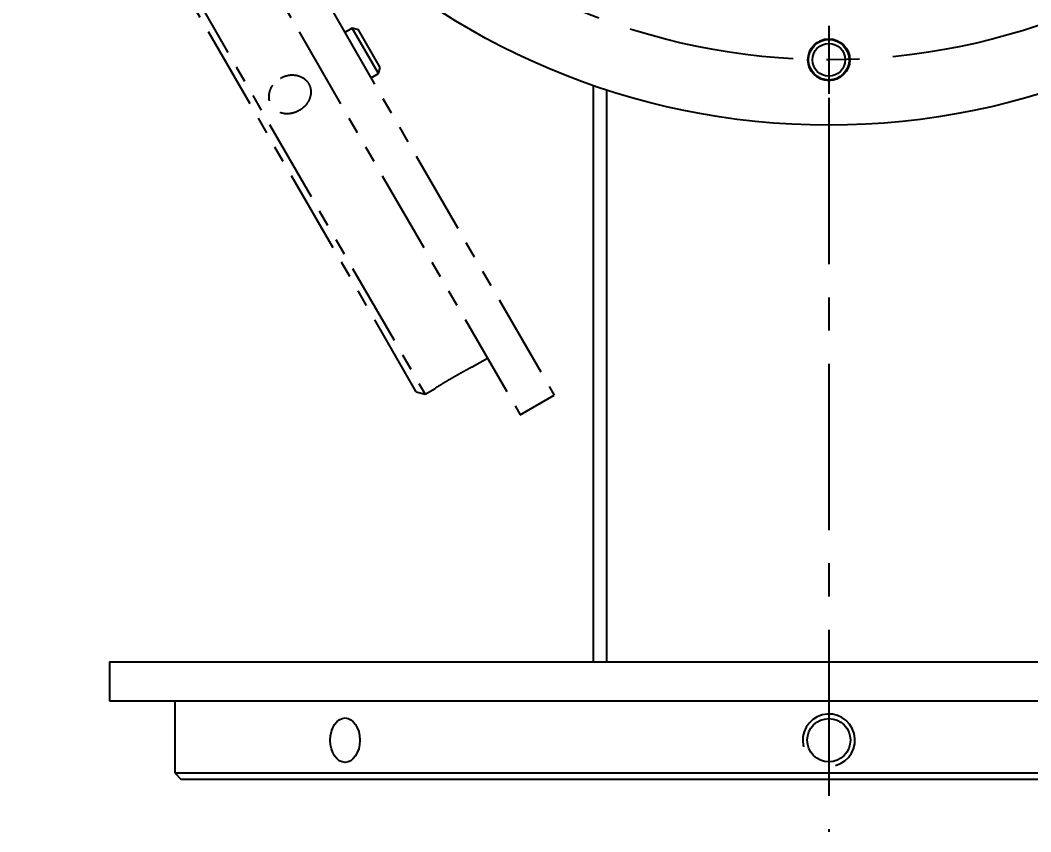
# Model space of a CAD drawing. Extents: x -151 to 841, y 0 to 594.
# Drawn here: x 98.2 to 175.4, y 188 to 250 of the extents above; entities that cross this region are included whole.
import ezdxf

# ---------------------------------------------------------------- set-up
doc = ezdxf.new("R2010")
doc.units = 0
doc.header["$PDSIZE"] = -1
doc.linetypes.add('CENTERX2', pattern=[20.32, 12.7, -2.54, 2.54, -2.54])
doc.linetypes.add('PHANTOM', pattern=[12.7, 6.35, -1.27, 1.27, -1.27, 1.27, -1.27])
doc.layers.get('0').update_dxf_attribs({"linetype": 'CONTINUOUS'})
doc.layers.get('DEFPOINTS').update_dxf_attribs({"linetype": 'CONTINUOUS'})
doc.layers.add('$TD_AUDIT_GENERATED__25B7_', color=1, linetype='CENTERX2')
doc.styles.add('$TD_AUDIT_GENERATED__25BE_', font='GOTHIC.TTF')
doc.dimstyles.new('$TD_AUDIT_GENERATED__5286_', dxfattribs={"dimtxt": 3, "dimasz": 2.5, "dimexe": 0.5, "dimexo": 0.3, "dimgap": 1, "dimtad": 1, "dimtoh": 1, "dimdec": 1, "dimzin": 12, "dimtxsty": '$TD_AUDIT_GENERATED__25BE_', "dimcen": 0.09, "dimclrd": 3, "dimclre": 3, "dimclrt": 3, "dimazin": 3, "dimtm": 1e-09, "dimtfac": 1, "dimtdec": 1, "dimtofl": 0, "dimtmove": 0, "dimatfit": 3})

# ---------------------------------------------------------------- blocks, each defined once
blk = doc.blocks.new('*U121')
at = {"layer": '$TD_AUDIT_GENERATED__25B7_'}
blk.add_line((-1.3, -2.252), (1.3, 2.252), dxfattribs=at)
blk = doc.blocks.new('*U122')
at = {"color": 0, "linetype": 'BYBLOCK', "rotation": 180}
blk.add_blockref('*U121', (151.744, 220.324), dxfattribs=at)
blk = doc.blocks.new('$TD_AUDIT_GENERATED__5047_')
at = {"color": 1, "linetype": 'PHANTOM'}
for p, q in [((17.701, 569.348), (15.103, 567.848)), ((17.701, 569.348), (72.701, 474.085)), ((15.103, 567.848), (70.103, 472.585)), ((17.603, 563.518), (16.432, 562.842)), ((13.594, 561.203), (12.84, 560.768)), ((12.84, 560.768), (12.657, 560.085)), ((62.157, 474.348), (12.657, 560.085)), ((12.84, 560.768), (62.84, 474.165)), ((32.264, 545.424), (31.701, 545.099)), ((32.742, 545.296), (32.264, 545.424)), ((34.264, 541.96), (32.264, 545.424)), ((34.392, 542.438), (32.742, 545.296)), ((34.264, 541.96), (34.392, 542.438)), ((33.701, 541.635), (34.264, 541.96)), ((39.328, 541.42), (36.067, 539.537)), ((56.067, 504.896), (36.067, 539.537)), ((38.514, 534.599), (37.951, 534.274)), ((38.992, 534.471), (38.514, 534.599)), ((40.514, 531.135), (38.514, 534.599)), ((40.514, 531.135), (40.642, 531.613)), ((39.951, 530.81), (40.514, 531.135)), ((51.014, 512.948), (50.451, 512.623)), ((51.492, 512.82), (51.014, 512.948)), ((53.014, 509.484), (51.014, 512.948)), ((53.014, 509.484), (53.142, 509.962)), ((52.451, 509.159), (53.014, 509.484)), ((56.067, 504.896), (59.328, 506.779)), ((57.264, 502.123), (56.701, 501.798)), ((57.742, 501.995), (57.264, 502.123)), ((59.264, 498.659), (57.264, 502.123)), ((59.392, 499.137), (57.742, 501.995)), ((59.264, 498.659), (59.392, 499.137)), ((58.701, 498.334), (59.264, 498.659)), ((66.432, 476.239), (67.603, 476.915)), ((62.157, 474.348), (62.84, 474.165)), ((62.84, 474.165), (63.594, 474.601)), ((70.103, 472.585), (72.701, 474.085))]:
    blk.add_line(p, q, dxfattribs=at)
for points, knots in [([(13.595, 561.203), (13.59, 561.2), (13.57, 561.189), (13.705, 561.262), (13.985, 561.413), (14.392, 561.638), (14.865, 561.905), (15.352, 562.188), (15.8, 562.454), (16.154, 562.67), (16.39, 562.816), (16.418, 562.833), (16.432, 562.841)], [0, 0, 0, 0, 0.036994, 0.14431, 0.251649, 0.359037, 0.466427, 0.573766, 0.681083, 0.788439, 0.895837, 1, 1, 1, 1]), ([(26.797, 541.593), (26.645, 541.487), (26.339, 541.275), (26.032, 540.818), (25.886, 540.321), (25.924, 539.824), (26.142, 539.387), (26.515, 539.057), (27.001, 538.874), (27.544, 538.857), (28.082, 539.012), (28.555, 539.321), (28.908, 539.749), (29.103, 540.247), (29.119, 540.757), (28.954, 541.221), (28.627, 541.586), (28.176, 541.812), (27.65, 541.872), (27.17, 541.782), (26.901, 541.646), (26.797, 541.593)], [0, 0, 0, 0, 0.053669, 0.107337, 0.161023, 0.214722, 0.2684, 0.322058, 0.375727, 0.429421, 0.483115, 0.536785, 0.590442, 0.64412, 0.697818, 0.751505, 0.805167, 0.858829, 0.912516, 0.966214, 1, 1, 1, 1]), ([(51.784, 498.315), (51.631, 498.209), (51.326, 497.995), (51.024, 497.531), (50.882, 497.026), (50.924, 496.523), (51.143, 496.085), (51.513, 495.76), (51.994, 495.584), (52.533, 495.576), (53.068, 495.735), (53.541, 496.043), (53.898, 496.465), (54.098, 496.954), (54.118, 497.457), (53.954, 497.919), (53.626, 498.287), (53.17, 498.52), (52.64, 498.588), (52.157, 498.504), (51.888, 498.368), (51.784, 498.315)], [0, 0, 0, 0, 0.053669, 0.107337, 0.161023, 0.214722, 0.2684, 0.322058, 0.375727, 0.429421, 0.483115, 0.536785, 0.590442, 0.64412, 0.697818, 0.751505, 0.805167, 0.858829, 0.912516, 0.966214, 1, 1, 1, 1]), ([(66.432, 476.239), (66.432, 476.24), (66.46, 476.254), (66.361, 476.202), (66.131, 476.078), (65.754, 475.871), (65.354, 475.647), (65.092, 475.497), (64.991, 475.439)], [0, 0, 0, 0, 0.006421, 0.220981, 0.435542, 0.650205, 0.864911, 1, 1, 1, 1]), ([(64.991, 475.439), (64.831, 475.346), (64.511, 475.159), (64.086, 474.904), (63.771, 474.711), (63.593, 474.601), (63.594, 474.601), (63.594, 474.602)], [0, 0, 0, 0, 0.214759, 0.429513, 0.644342, 0.859218, 1, 1, 1, 1])]:
    blk.add_open_spline(points, degree=3, knots=knots, dxfattribs=at)
blk = doc.blocks.new('*D147')
at = {"color": 3, "ltscale": 0.5}
for p, q in [((160, 366.3), (160, 386.232)), ((100.85, 262.85), (82.723, 252.384))]:
    blk.add_line(p, q, dxfattribs=at)
blk.add_arc((160, 297), 88.732, 93.87503, 206.12497, dxfattribs=at)
for points in [[(153.97, 386.529), (154.037, 384.53), (160, 385.732)], [(81.215, 258.399), (79.451, 257.458), (83.156, 252.634)]]:
    blk.add_solid(points, dxfattribs=at)
at = {"layer": 'DEFPOINTS', "color": 0, "ltscale": 0.5}
for p in [(160, 366), (102.964, 364.973), (160, 297), (101.11, 263), (160, 188)]:
    blk.add_point(p, dxfattribs=at)
at = {"color": 3, "ltscale": 0.5, "insert": (79.561, 343.442), "char_height": 6, "attachment_point": 5, "rotation": 60, "style": '$TD_AUDIT_GENERATED__25BE_'}
blk.add_mtext('120°', dxfattribs=at)
blk = doc.blocks.new('*D148')
at = {"color": 3, "ltscale": 0.5}
for p, q in [((160, 366.3), (160, 386.232)), ((219.15, 262.85), (237.277, 252.384))]:
    blk.add_line(p, q, dxfattribs=at)
blk.add_arc((160, 297), 88.732, 333.87503, 86.12497, dxfattribs=at)
for points in [[(165.963, 384.53), (166.03, 386.529), (160, 385.732)], [(240.549, 257.458), (238.785, 258.399), (236.844, 252.634)]]:
    blk.add_solid(points, dxfattribs=at)
at = {"layer": 'DEFPOINTS', "color": 0, "ltscale": 0.5}
for p in [(160, 366), (217.036, 364.973), (160, 297), (218.89, 263), (160, 188)]:
    blk.add_point(p, dxfattribs=at)
at = {"color": 3, "ltscale": 0.5, "insert": (243.136, 338.42), "char_height": 6, "attachment_point": 5, "rotation": 296.48324, "style": '$TD_AUDIT_GENERATED__25BE_'}
blk.add_mtext('120°', dxfattribs=at)

msp = doc.modelspace()

# ---------------------------------------------------------------- linework, layer by layer
at = {"layer": '$TD_AUDIT_GENERATED__25B7_'}
msp.add_line((160, 366), (160, 188), dxfattribs=at)
msp.add_circle((160, 297), 50, dxfattribs=at)
at = {"color": 7, "linetype": 'CONTINUOUS'}
for p, q in [((142, 201), (142, 245.029)), ((143, 244.693), (143, 201)), ((105, 201), (105, 198)), ((105, 201), (215, 201)), ((105, 198), (215, 198)), ((110, 198), (110, 192.5)), ((110, 193.35), (110, 192.5)), ((110, 192.5), (110.5, 192)), ((110, 192.5), (210, 192.5)), ((209.5, 192), (110.5, 192))]:
    msp.add_line(p, q, dxfattribs=at)
for centre, radius in [((160, 297), 55), ((160, 247), 1.6), ((160, 247), 1.55), ((160, 247), 1.25)]:
    msp.add_circle(centre, radius, dxfattribs=at)
msp.add_circle((160, 195), 1.65)
msp.add_arc((160, 195), 2, 285, 195)
msp.add_ellipse((123.017, 195), major_axis=(0, 1.699), ratio=0.667151)

# ---------------------------------------------------------------- block references
at = {"rotation": 30}
msp.add_blockref('*U122', (138.748, -19.678), dxfattribs=at)
msp.add_blockref('$TD_AUDIT_GENERATED__5047_', (66.301, -252.717))

# ---------------------------------------------------------------- dimensions: what is measured, and where the dimension line sits
at = {"ltscale": 0.5}
for base, line1, line2, picture, middle in [((102.964, 364.973), ((160, 366), (160, 188)), ((160, 297), (101.11, 263)), '*D147', (83.156, 341.366)), ((217.036, 364.973), ((160, 297), (218.89, 263)), ((160, 366), (160, 188)), '*D148', (239.421, 336.569))]:
    dim = msp.add_angular_dim_2l(base=base, line1=line1, line2=line2, dimstyle='$TD_AUDIT_GENERATED__5286_', override={"dimtxt": 6, "dimasz": 6, "dimdec": 0, "dimadec": 0, "dimazin": 3}, dxfattribs=at)
    dim.commit()
    dim.dimension.update_dxf_attribs({"geometry": picture, "text_midpoint": middle, "dimtype": 162})

doc.saveas('drawing.dxf')
